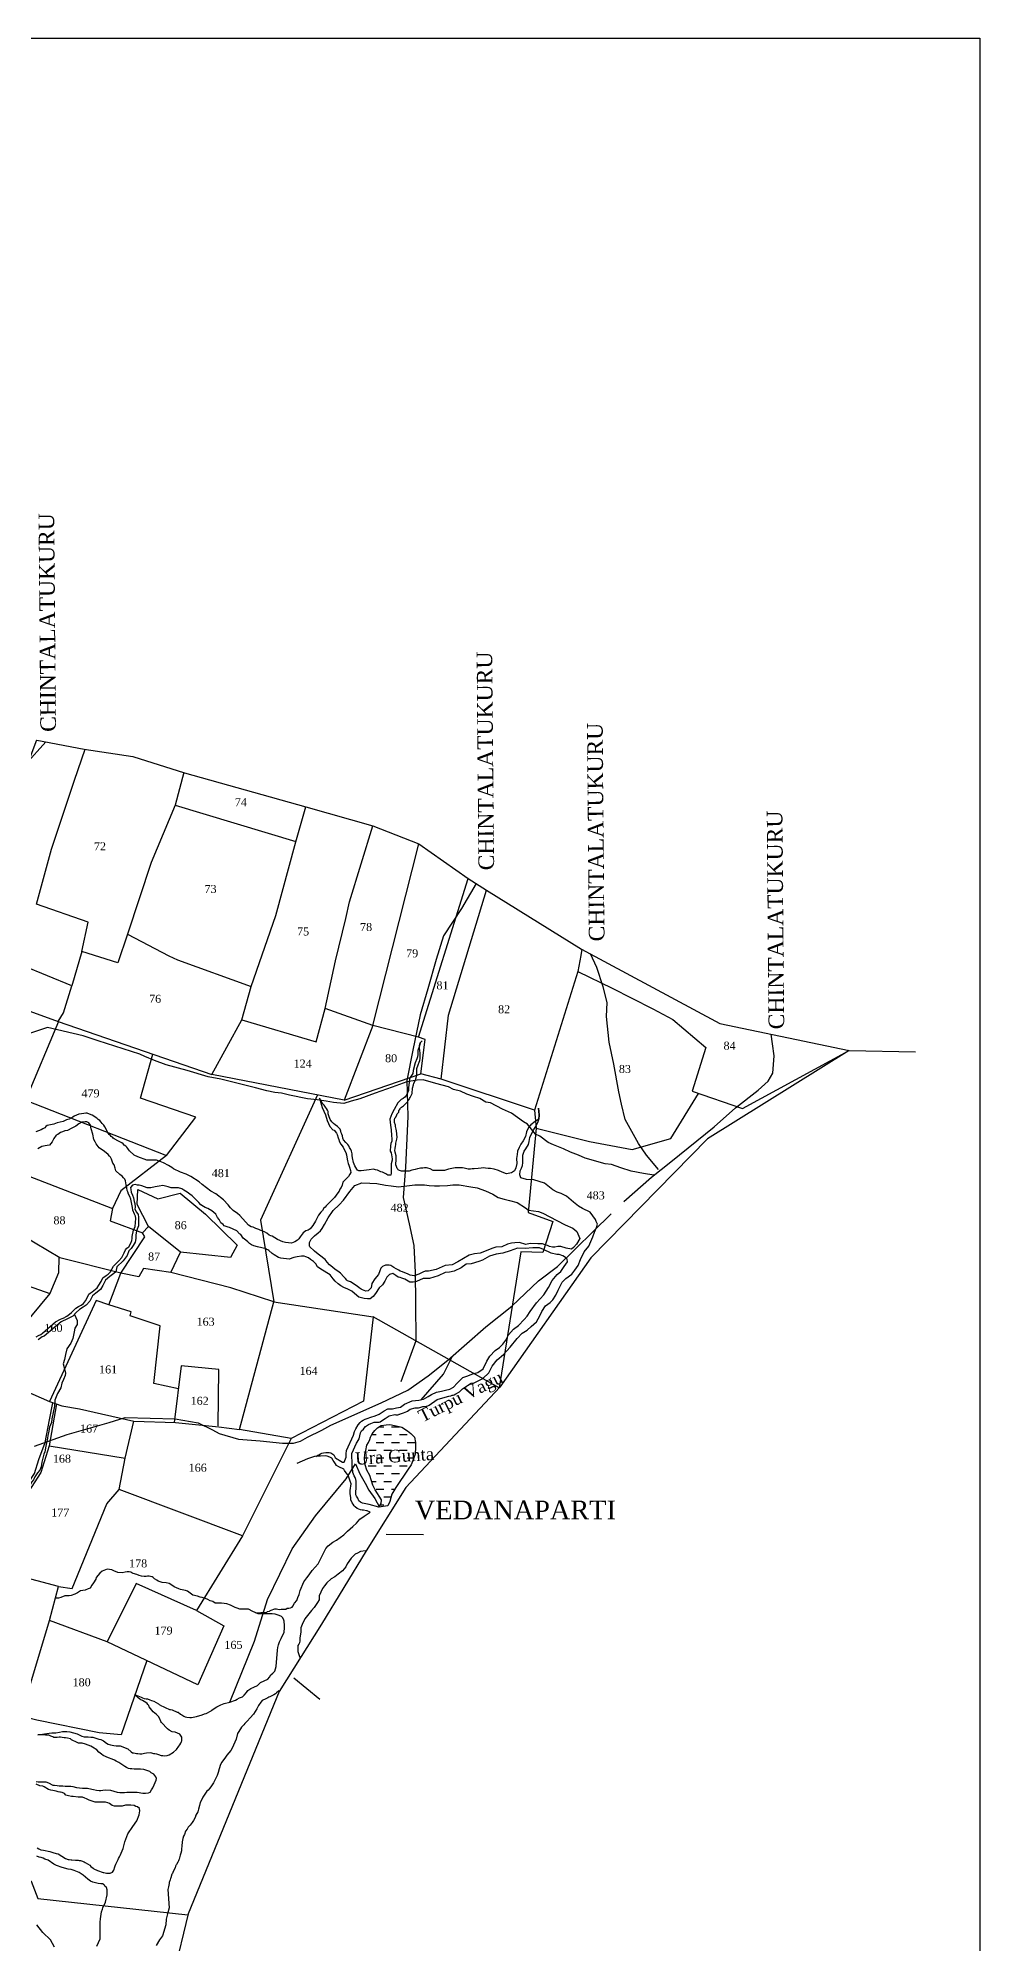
# Model space of a CAD drawing. Header units: inches. Extents: x 52 to 875, y -20 to 782.
# Drawn here: x 724.5 to 875.4, y 476.9 to 782.2 of the extents above; entities that cross this region are included whole.
import ezdxf

# ---------------------------------------------------------------- set-up
doc = ezdxf.new("R2010")
doc.units = ezdxf.units.IN
doc.header["$MEASUREMENT"] = 0
for name, pattern in [('ACAD_ISO02W100', [15, 12, -3]), ('ACAD_ISO07W100', [3, 0, -3]), ('BORDER', [1.75, 0.5, -0.25, 0.5, -0.25, 0, -0.25])]:
    doc.linetypes.add(name, pattern=pattern)
for name, color, linetype in [('CARTTRACK', 30, 'ACAD_ISO02W100'), ('NALA', 4, 'Continuous'), ('SURVEY_BND', 7, 'Continuous'), ('SURVEY_NO', 7, 'Continuous'), ('WATER_BODY', 4, 'Continuous')]:
    doc.layers.add(name, color=color, linetype=linetype)
doc.layers.add('FOOTPATH', color=150, linetype='ACAD_ISO07W100', lineweight=30)
doc.layers.add('VILL_BOUNDARY', color=6, linetype='BORDER', lineweight=30)
doc.styles.get("Standard").update_dxf_attribs({"font": 'TIMES.TTF'})
doc.dimstyles.get("Standard").update_dxf_attribs({"dimtxt": 0.18, "dimasz": 0.18, "dimexe": 0.18, "dimexo": 0.0625, "dimgap": 0.09, "dimtad": 0, "dimtih": 1, "dimtoh": 1, "dimdec": 4, "dimzin": 0, "dimdsep": 46, "dimtxsty": 'Standard', "dimcen": 0.09, "dimadec": 0, "dimazin": 0, "dimtfac": 1, "dimtdec": 4, "dimtofl": 0, "dimtmove": 0, "dimatfit": 3, "dimfxl": 1, "dimtolj": 1, "dimtzin": 0, "dimarcsym": 0})

msp = doc.modelspace()

# ---------------------------------------------------------------- hatches: boundary and pattern name
at = {"layer": 'WATER_BODY', "linetype": 'ByBlock'}
h = msp.add_hatch(dxfattribs=at)
h.set_pattern_fill('DASH', color=256, scale=10, angle=180, style=0)
h.set_pattern_definition([(180, (-470.0725, 177.2036), (-1.25, -1.25), [1.25, -1.25])])
h.paths.add_polyline_path([(783.19, 551.98), (783.81, 552.96), (784.3, 553.66), (784.6, 554.36), (784.95, 555.37), (785.01, 556.51), (785, 557.23), (784.82, 558.1), (784.25, 558.65), (783.73, 559.09), (782.84, 559.71), (782.39, 559.81), (781.63, 559.97), (780.89, 560.13), (780.28, 560.08), (779.48, 559.94), (778.91, 559.57), (778.48, 559.17), (778.05, 558.63), (777.78, 558.1), (777.68, 557.69), (777.49, 557.23), (777.23, 556.78), (777.04, 555.94), (776.87, 555.38), (776.86, 554.59), (776.92, 553.64), (777.23, 552.82), (777.7, 551.95), (778.19, 550.4), (778.54, 549.65), (779.55, 548.03), (779.52, 547.47), (779.18, 546.94), (779.22, 546.87), (780.55, 547.09), (780.87, 547.77), (781.23, 548.94), (781.84, 550.01), (782.5, 551.01)])

# ---------------------------------------------------------------- linework, layer by layer
at = {"linetype": 'ByBlock', "lineweight": 30}
msp.add_lwpolyline([(52.23, 782.18), (875.42, 782.18), (875.42, -19.69), (52.23, -19.69)], close=True, dxfattribs=at)
at = {"layer": 'CARTTRACK', "linetype": 'ByBlock'}
for points in [[(719.98, 621.34), (720.72, 624.41), (720.23, 626), (719.12, 628.89), (716.54, 634.36), (714.65, 639.68), (716.73, 645.46), (717.24, 648.29), (716.67, 650.61), (716.92, 652.87), (718.02, 655.54), (720.04, 660.83), (720.79, 663.48), (722.52, 665.83), (725.8, 669.48)], [(823.05, 600.16), (823.21, 600.08), (821.52, 600.33), (819.56, 600.7), (817.91, 601.24), (816.41, 601.77), (815.41, 601.88), (812.21, 602.79), (811.13, 603.28), (809.85, 603.76), (808.72, 604.27), (807.09, 604.89), (806.24, 605.31), (804.91, 606.32), (804.23, 606.63), (802.97, 608.22), (802.29, 608.59), (800.41, 610.01), (798.93, 610.61), (797.02, 611.64), (796.3, 611.76), (795.31, 612.36), (794.29, 612.67), (793.22, 613.04), (792.21, 613.49), (791.1, 613.8), (790.29, 614.21), (788.27, 614.73), (786.21, 615.31), (785.26, 615.29), (783.64, 614.98), (781.26, 614.16), (778.53, 613.17), (776.07, 612.29), (774.69, 611.92), (773.53, 611.55), (771.88, 611.69), (770.68, 611.9), (769.24, 612.13), (767.69, 612.27), (764.84, 612.89), (763.54, 613.2), (762.47, 613.32), (761.17, 613.57), (759.38, 614.02), (757.87, 614.4), (753.82, 615.45), (751.78, 615.8), (748.4, 616.83), (745.06, 617.72), (743.18, 618.44), (741.63, 619.06), (740.87, 619.43), (734.19, 621.55), (731.76, 622.35), (726.06, 623.69), (721.87, 622.31)]]:
    msp.add_lwpolyline(points, dxfattribs=at)
at = {"layer": 'CARTTRACK'}
for points in [[(723.96, 556.65), (729.18, 558.49), (731.42, 559.15), (735.93, 560.46), (738.51, 561.26), (746.52, 561.05), (750.19, 560.37), (752.51, 559.27), (753.53, 558.65), (756.64, 557.77), (760.13, 557.48), (763.71, 557.11), (764.89, 557.11), (765.45, 557.14), (766.57, 557.45), (767.69, 558.09), (770, 559.23), (771.45, 560), (779.5, 563.57), (783.77, 565.61), (787.01, 567.89), (790.2, 570.41), (796.29, 575.78), (800.44, 579.09), (804.71, 583.11), (807.77, 585.45), (818.4, 595.84), (822.79, 599.75), (825.93, 602.17), (832.84, 607.77), (836.26, 610.83), (839.89, 613.65), (841.52, 615.09), (842.24, 616.39), (842.47, 619.19), (842.21, 621.09), (842.01, 622.64)], [(727.16, 476.4), (726.51, 477.58), (725.32, 478.73), (724.35, 480)]]:
    msp.add_lwpolyline(points, dxfattribs=at)
at = {"layer": 'FOOTPATH', "linetype": 'ByBlock'}
for points in [[(794.71, 646.77), (792.38, 642.77), (789.49, 638.41), (788.31, 634.58), (786.97, 629.9), (785.76, 625.72), (784.59, 620.09), (783.64, 615.22), (783.78, 609.45), (783.58, 604.81), (783.41, 601.33), (783.01, 596.5), (783.98, 592.27), (784.73, 588.81), (784.96, 584.45), (785.01, 579.61), (785.07, 573.52), (782.65, 566.95)], [(823.92, 600.94), (821.99, 603.25), (820.72, 605.14), (818.58, 608.99), (818.03, 611.44), (817.59, 613.42), (816.76, 617.83), (816.04, 621.37), (815.62, 625.46), (815.73, 627.69), (815.07, 630.24), (814.04, 633.3), (813.04, 635.5)], [(785.93, 564.09), (789.48, 568.19), (790.94, 571.07)], [(755.27, 515.65), (759.22, 525.4), (761.3, 532.1), (765.27, 540.18), (768.96, 545.47), (773.92, 551.43), (775.4, 553.84), (776.09, 552.2), (776.94, 550.7), (777.55, 549.61), (778.47, 548.25), (779.22, 546.87)]]:
    msp.add_lwpolyline(points, dxfattribs=at)
at = {"layer": 'NALA'}
for points in [[(779.13, 546.86), (777.57, 547.28), (777.07, 547.39), (776.77, 547.44), (776.5, 547.53), (776.17, 547.67), (775.95, 547.89), (775.75, 548.3), (775.58, 548.62), (775.46, 548.86), (775.46, 549.5), (775.48, 549.77), (775.48, 550.2), (775.48, 550.68), (775.48, 551.04), (775.45, 551.29), (775.32, 551.61), (775.19, 551.89), (774.99, 552.41), (774.94, 552.72), (774.88, 552.96), (774.88, 553.35), (774.88, 553.73), (774.85, 554.16), (774.85, 554.42), (774.83, 554.72), (774.82, 555.45), (775.58, 557.11), (775.64, 557.28), (775.96, 557.8), (776.17, 558.77), (776.23, 558.88), (776.38, 559.1), (776.65, 559.35), (776.78, 559.52), (777.01, 559.77), (777.33, 560.02), (777.5, 560.13), (777.86, 560.29), (778.13, 560.37), (778.38, 560.47), (778.77, 560.48), (779.19, 560.48), (779.35, 560.56), (779.58, 560.72), (780.14, 561.07), (780.77, 561.48), (781.71, 561.7), (781.87, 561.69), (782.19, 561.69), (782.31, 561.73), (782.4, 561.76), (782.5, 561.79), (782.62, 561.81), (782.77, 561.87), (783.1, 561.99), (783.6, 562.21), (783.75, 562.27), (784.17, 562.55), (784.94, 562.79), (785.27, 562.79), (785.49, 562.8), (785.69, 562.82), (785.85, 562.87), (786.18, 563), (786.41, 563.01), (786.71, 563.03), (786.98, 563.09), (787.22, 563.21), (788.46, 564.1), (789.75, 564.51), (790.34, 564.68), (790.68, 564.73), (790.87, 564.79), (791.04, 564.83), (791.22, 564.89), (791.49, 565.02), (792.03, 565.37), (792.55, 565.83), (793.33, 566.34), (793.91, 566.73), (794.4, 566.8), (795.78, 567.46), (796.74, 568.4), (797.31, 569.46), (798.07, 570.47), (799.13, 571.31), (800.16, 572.51), (801.27, 573.91), (802.11, 574.74), (802.9, 575.21), (803.56, 575.82), (804.39, 576.58), (804.9, 577.5), (805.24, 578.24), (805.82, 579.12), (806.58, 579.64), (807.01, 580.11), (807.5, 580.84), (807.87, 581.65), (808.52, 582.89), (809.08, 583.52), (810.05, 584.22), (810.54, 584.82), (811.05, 585.59), (811.44, 586.56), (812.04, 587.79), (812.76, 588.69), (813.44, 590.17), (813.69, 590.92), (814, 591.66), (814.15, 592.2), (813.94, 592.63), (813.83, 592.94), (812.98, 594.14), (811.76, 594.74), (811.1, 595.1), (810.6, 595.49), (810.3, 595.74), (809.17, 596.67), (808.34, 597.11), (807.68, 597.33), (806.99, 597.69), (805.67, 598.77), (803.96, 599.32), (802.8, 599.34), (801.89, 599.62), (801.73, 600.12), (801.8, 600.73), (801.97, 601.18), (802.17, 601.58), (802.18, 602.01), (802.19, 602.83), (802.22, 603.27), (802.4, 603.88), (802.67, 604.29), (803.12, 604.99), (803.24, 605.42), (803.26, 605.74), (803.32, 606.08), (803.48, 606.47), (803.94, 607.38), (804.29, 607.83), (804.59, 608.51), (804.76, 608.99), (804.81, 609.74), (804.73, 610.76), (804.81, 609.74), (804.76, 609.03), (804.17, 608.64), (803.5, 608.1), (803.11, 607.67), (802.81, 607), (802.61, 606.27), (802.27, 605.56), (801.9, 605), (801.6, 604.5), (801.35, 603.91), (801.27, 603.34), (801.18, 602.7), (801.26, 601.9), (801.07, 601.21), (800.84, 600.74), (800.38, 600.45), (799.59, 600.29), (798.91, 600.51), (798.28, 600.79), (797.6, 601), (797.02, 601.14), (796.64, 601.14), (796.24, 601.2), (795.91, 601.21), (795.52, 601.19), (795.06, 601.12), (794.38, 601.07), (794.08, 601.06), (793.81, 601.04), (793.43, 601.03), (792.79, 601.17), (792.54, 601.23), (792.3, 601.24), (792.07, 601.23), (791.38, 601.22), (791.08, 601.16), (790.28, 601.02), (789.63, 600.8), (789.17, 600.79), (788.85, 600.81), (788.64, 600.79), (788.19, 600.79), (787.84, 600.81), (787.35, 601.06), (786.96, 601.2), (786.79, 601.25), (786.63, 601.25), (786.46, 601.24), (786.2, 601.17), (785.98, 601.16), (785.81, 601.15), (785.57, 601.13), (785.31, 601.08), (784.94, 600.96), (784.41, 600.87), (783.98, 600.71), (783.72, 600.69), (783.48, 600.69), (783.27, 600.67), (783, 600.68), (782.77, 600.69), (782.6, 600.75), (782.43, 600.8), (782.22, 600.89), (782.15, 601.02), (782.07, 601.13), (782.01, 601.28), (781.98, 601.45), (781.88, 601.7), (781.9, 602.62), (781.9, 602.85), (781.89, 603.17), (781.75, 603.72), (781.72, 604.03), (781.74, 604.3), (781.81, 604.68), (781.84, 604.92), (781.87, 605.18), (782, 605.83), (782.09, 606.12), (781.95, 607.16), (781.89, 607.43), (781.86, 607.62), (781.79, 607.85), (781.79, 608.05), (781.66, 608.49), (781.66, 608.92), (781.69, 609.16), (781.87, 609.37), (782.04, 609.72), (782.09, 609.87), (782.18, 609.98), (782.31, 610.16), (782.36, 610.3), (782.36, 610.39), (782.46, 610.51), (782.54, 610.67), (782.6, 610.8), (782.75, 610.93), (782.92, 611.03), (783.07, 611.17), (783.35, 611.41), (783.71, 611.8), (783.85, 612), (783.97, 612.15), (784.07, 612.34), (784.17, 612.5), (784.46, 613.14), (784.55, 613.98), (784.67, 614.52), (784.76, 614.81), (784.99, 615.26), (785.2, 616.06), (785.24, 616.66), (785.24, 617.15), (785.43, 617.7), (785.58, 618.13), (785.69, 618.41), (785.75, 618.74), (785.77, 619.61), (785.72, 620), (785.67, 620.46), (785.67, 620.78), (785.78, 621.23), (786.05, 621.55), (785.78, 621.23), (785.67, 620.78), (785.38, 620.03), (785.36, 619.38), (785.3, 619), (785.22, 618.67), (784.97, 618.07), (784.65, 616.8), (784.59, 616.36), (784.05, 615.55), (784, 614.91), (783.9, 614.07), (783.88, 613.64), (783.72, 613.26), (783.57, 612.86), (783.32, 612.57), (783.04, 612.34), (782.71, 612.18), (782.16, 611.66), (781.58, 610.56), (781.21, 609.88), (780.9, 609.03), (780.98, 608.07), (781.09, 607.33), (781.18, 606.42), (781.24, 605.88), (781.22, 605.48), (781.06, 605.14), (781, 604.73), (780.97, 603.88), (781.09, 603.61), (781.17, 603.33), (781.23, 603), (781.26, 602.67), (781.26, 602.45), (781.12, 601.89), (781.12, 601), (781.11, 600.36), (781.03, 600.04), (780.58, 600.08), (780.39, 600.16), (780.23, 600.25), (779.74, 600.53), (779.47, 600.6), (779.11, 600.77), (778.93, 600.85), (778.61, 600.92), (778.27, 600.99), (777.6, 600.93), (777.14, 600.87), (776.3, 600.73), (775.91, 600.73), (775.7, 600.87), (775.6, 601.02), (775.28, 601.55), (775.09, 602.08), (774.93, 602.84), (774.87, 603.21), (774.86, 603.47), (774.74, 603.88), (774.62, 604.16), (774.45, 604.5), (774.32, 604.73), (774.15, 604.94), (773.85, 605.27), (773.49, 605.71), (773.35, 605.96), (773.31, 606.35), (773.19, 606.61), (773.12, 606.86), (773.07, 607.12), (772.93, 607.4), (772.73, 607.62), (772.51, 607.84), (772.13, 608.11), (771.87, 608.33), (771.62, 608.61), (771.36, 608.98), (771.11, 609.54), (771.01, 609.89), (771.01, 610.05), (771.01, 610.24), (770.89, 610.49), (770.77, 610.71), (770.59, 610.96), (770.36, 611.24), (770.15, 611.49), (769.9, 611.88), (769.61, 612.41), (770.04, 610.9), (770.57, 609.74), (770.83, 608.8), (771.3, 607.85), (771.74, 607.34), (771.96, 607.28), (772.36, 606.79), (772.46, 606.57), (772.63, 606.06), (772.71, 605.76), (772.79, 605.49), (773.07, 605.03), (773.4, 604.52), (773.6, 604.18), (773.83, 603.66), (773.95, 603.29), (774, 602.94), (774.1, 602.36), (774.2, 601.91), (774.35, 601.63), (774.42, 601.31), (774.57, 600.81), (774.62, 600.5), (774.51, 600.21), (774.27, 599.85), (773.58, 599.14), (773.39, 598.93), (773.25, 598.44), (773.08, 598.1), (772.88, 597.79), (772.76, 597.49), (772.58, 597.25), (772.03, 596.5), (771.59, 596.06), (770.85, 595.31), (770.71, 595.16), (770.51, 594.95), (770.34, 594.77), (770.1, 594.42), (769.85, 594.13), (769.46, 593.62), (768.96, 592.71), (768.82, 592.43), (768.7, 592.24), (768.57, 591.99), (768.13, 591.46), (767.81, 591.27), (767.42, 591.14), (767.01, 590.79), (766.52, 590.15), (766.33, 589.86), (766.1, 589.64), (765.7, 589.38), (765.15, 589.17), (764.64, 589.2), (764.17, 589.28), (763.76, 589.36), (762.91, 589.73), (762.04, 590.27), (761.81, 590.34), (761.56, 590.46), (761.17, 590.77), (760.81, 590.96), (760.56, 591.09), (760.24, 591.2), (759.92, 591.36), (759.43, 591.53), (758.98, 591.7), (758.66, 591.8), (758.25, 592.05), (756.89, 593.61), (756.49, 593.9), (755.81, 594.37), (755.39, 594.81), (754.99, 595.31), (754.26, 596.11), (753.01, 597.05), (752.23, 597.47), (751.5, 598.01), (750.84, 598.55), (750.37, 598.98), (749.02, 599.82), (748.27, 600.24), (747.35, 600.54), (746.22, 601.06), (745.96, 601.27), (745.44, 601.58), (744.62, 602.03), (744.12, 602.24), (743.51, 602.43), (742.59, 602.43), (741.98, 602.45), (740.5, 602.99), (739.93, 603.27), (739.18, 603.94), (739.05, 604.14), (738.93, 604.32), (738.75, 604.55), (738.59, 604.7), (738.34, 604.88), (738.17, 605.05), (737.94, 605.22), (737.4, 605.5), (736.73, 605.88), (736.59, 605.98), (736.47, 606.12), (736.24, 606.25), (736.12, 606.39), (735.94, 606.57), (735.74, 606.9), (735.21, 607.81), (735.05, 608.06), (734.82, 608.33), (734.64, 608.53), (734.41, 608.8), (734.19, 608.97), (733.97, 609.16), (733.23, 609.69), (732.78, 609.83), (732.39, 609.96), (732.17, 609.97), (731.88, 609.93), (731.52, 609.86), (731.05, 609.82), (730.34, 609.52), (730.12, 609.34), (729.91, 609.23), (729.5, 609.04), (729.11, 608.91), (728.56, 608.67), (727.59, 608.46), (727.05, 608.23), (726.01, 607.99), (725.81, 607.83), (725.63, 607.62), (725.33, 607.49), (725.04, 607.32), (724.18, 606.97)], [(724.26, 574.17), (724.6, 574.37), (724.96, 574.54), (725.23, 574.75), (727.32, 576.57), (728.11, 576.97), (728.39, 577.12), (728.81, 577.28), (728.95, 577.35), (729.13, 577.47), (729.34, 577.61), (729.58, 577.81), (729.88, 578.06), (730.58, 578.76), (731.03, 579.01), (731.42, 579.25), (731.81, 579.51), (732.13, 579.92), (732.5, 580.64), (732.65, 580.98), (732.88, 581.17), (733.21, 581.38), (733.73, 581.81), (734.01, 582.01), (734.25, 582.45), (734.64, 583), (734.92, 583.62), (735.47, 583.98), (735.76, 584.2), (736.08, 584.52), (736.6, 585.5), (737.47, 586.34), (737.97, 586.89), (738.34, 587.61), (738.56, 588.09), (738.77, 588.36), (739.07, 588.6), (739.41, 589.18), (739.57, 589.58), (739.59, 589.92), (739.64, 590.23), (739.84, 591.27), (740.09, 591.84), (740.21, 593.1), (740.14, 593.47), (739.97, 593.79), (739.73, 594.47), (739.66, 594.87), (739.51, 595.69), (739.38, 596.21), (739.23, 596.65), (739.04, 597.01), (738.9, 597.36), (738.79, 597.61), (738.76, 598.04), (738.68, 598.51), (738.55, 599.16), (738.44, 599.39), (738.24, 599.64), (738.01, 599.87), (737.65, 600.18), (736.98, 600.75), (736.91, 601.2), (736.72, 601.7), (736.54, 602), (736.31, 602.61), (736.14, 602.93), (736.01, 603.08), (735.77, 603.34), (735.18, 603.84), (734.32, 604.42), (733.87, 605.05), (733.68, 605.37), (733.49, 605.76), (733.29, 606.6), (733.05, 607.46), (732.95, 608.08), (732.68, 608.45), (732.35, 608.58), (732.08, 608.58), (731.82, 608.55), (731.54, 608.53), (731.06, 608.3), (730.57, 607.92), (729.95, 607.58), (729.28, 607.23), (728.84, 607.14), (728.44, 607.02), (728.12, 606.91), (727.7, 606.59), (727.42, 606.46), (727.08, 605.93), (726.82, 605.39), (726.35, 604.87), (726.01, 604.8), (725.7, 604.74), (725.15, 604.64), (724.52, 604.27)], [(756.8, 590.67), (756.38, 591.14), (755.77, 591.43), (755.23, 591.65), (754.97, 591.73), (754.37, 591.96), (754.18, 592.14), (753.83, 592.4), (753.55, 592.93), (753.27, 593.27), (753.02, 593.78), (752.4, 594.32), (751.72, 594.73), (751.33, 594.89), (751.06, 595.01), (750.62, 595.3), (750.27, 595.67), (749.94, 596.04), (749.65, 596.34), (749.24, 596.75), (748.86, 597.03), (748.45, 597.34), (747.9, 597.67), (747.59, 597.85), (747.02, 598.02), (746.57, 598.02), (746.08, 598), (745.88, 598.02), (745.39, 598.2), (744.51, 598.38), (743.94, 598.31), (743.28, 598.17), (742.62, 598.05), (742.01, 598.05), (741.17, 598.35), (740.76, 598.43), (740.45, 598.46), (740.09, 598.55), (739.68, 598.45), (739.33, 598.1), (739.4, 597.78), (739.48, 597.35), (739.66, 596.84), (739.84, 596.41), (739.96, 595.81), (740.02, 595.5), (740.09, 594.94), (740.06, 594.61), (740.29, 594.12), (740.58, 593.73), (740.63, 593.3), (740.65, 591.96), (740.33, 591.15), (740.21, 590.46), (740.22, 589.9), (740.11, 589.33), (739.75, 588.8), (739.43, 588.29), (739.09, 587.91), (738.84, 587.19), (738.16, 586.31), (737.16, 585.36), (737.01, 584.58), (736.7, 584.32), (736.02, 583.82), (735.37, 583.25), (734.92, 582.38), (734.54, 581.73), (733.77, 581.13), (733.28, 580.71), (732.86, 579.89), (732.27, 579.22), (731.75, 578.92), (731.2, 578.56), (730.66, 578.03), (730.11, 577.49), (729.23, 577.04), (728.22, 576.55), (725.51, 574.24), (725.2, 574.16), (724.54, 573.68)], [(769.06, 555), (769.37, 555.22), (769.52, 555.26), (769.79, 555.42), (770, 555.5), (770.27, 555.57), (770.63, 555.61), (771, 555.63), (771.19, 555.63), (771.45, 555.58), (771.92, 555.28), (772.11, 554.82), (772.42, 554.63), (772.6, 554.51), (772.76, 554.39), (773.33, 554.06), (773.56, 554.06), (773.89, 554.86), (773.91, 555.41), (773.95, 555.95), (775.07, 558.41), (775.22, 559.01), (775.46, 559.43), (775.8, 560.07), (776.13, 560.43), (776.36, 560.66), (776.63, 560.81), (776.92, 560.96), (777.25, 561.09), (777.86, 561.27), (778.55, 561.5), (779.21, 561.79), (780.01, 562.28), (780.58, 562.61), (781.11, 562.61), (781.31, 562.62), (781.97, 562.77), (782.59, 562.9), (783.25, 563.35), (784.49, 563.93), (785.56, 564), (786.29, 564.18), (787.03, 564.6), (787.57, 564.94), (788.39, 565.32), (789.18, 565.46), (789.81, 565.62), (790.53, 565.76), (791.12, 566.12), (791.7, 566.71), (792.61, 567.62), (793.21, 567.84), (793.91, 568.12), (794.31, 568.28), (794.98, 568.47), (795.87, 569.03), (796.44, 570.26), (796.91, 571.07), (797.76, 571.98), (798.44, 572.45), (799, 573), (799.46, 573.61), (799.91, 574.5), (800.7, 575.39), (801.52, 575.99), (802.43, 576.95), (802.9, 577.48), (803.38, 578.23), (804.38, 579.62), (805.56, 580.9), (806.32, 582.05), (806.88, 583.18), (807.68, 584.15), (808.27, 584.6), (808.83, 585.43), (809.36, 586.18), (809.3, 586.58), (809.02, 586.85), (808.61, 587.14), (808.03, 587.32), (807.65, 587.32), (806.73, 587.54), (805.49, 588.16), (804.85, 588.44), (804.3, 588.4), (803.81, 588.4), (802.6, 588.32), (801.32, 588.36), (800.17, 587.96), (798.98, 587.57), (797.91, 587.4), (796.88, 587.08), (795.74, 586.43), (795.16, 586.21), (793.93, 585.86), (793.13, 585.78), (792.33, 585.2), (791.22, 584.66), (790.44, 584.51), (789.77, 584.45), (788.63, 583.92), (787.24, 583.52), (786.21, 583.52), (785.18, 583.02), (784.62, 582.91), (784.08, 582.9), (783.29, 583.39), (782.83, 583.57), (782.54, 583.68), (782.25, 583.71), (781.88, 583.98), (781.36, 584.3), (780.86, 584.16), (780.43, 583.71), (780.09, 583.1), (779.72, 582.5), (779.18, 582), (778.58, 581.12), (778.21, 580.61), (777.75, 580.27), (777.29, 580.22), (776.79, 580.3), (775.94, 580.51), (775.23, 581.1), (774.78, 581.47), (774.19, 581.79), (773.55, 582.05), (773.05, 582.32), (772.61, 582.65), (772.13, 583.05), (771.82, 583.47), (771.31, 584.11), (769.84, 584.99), (769.32, 585.36), (769.06, 585.84), (768.66, 586.23), (768.19, 586.54), (767.86, 586.79), (767.46, 586.98), (767.18, 587.07), (766.76, 587.06), (766.06, 586.95), (765.5, 586.87), (764.78, 586.62), (763.45, 586.76), (763.05, 586.85), (762.78, 587.02), (762.63, 587.12), (762.37, 587.31), (762.03, 587.5), (761.49, 587.98), (761.37, 588.08), (761.21, 588.16), (761.1, 588.23), (759.69, 588.59), (759.08, 588.76), (758.73, 588.89), (758.42, 589.13), (758.16, 589.38), (757.85, 589.66), (757.42, 589.94), (757.04, 590.54), (756.8, 590.67)], [(730.39, 577.76), (730.78, 576.78), (730.78, 576.16), (730.44, 575.57), (730.32, 574.95), (730.12, 573.89), (729.81, 573.13), (729.13, 572.22), (728.95, 571.32), (728.79, 570.52), (728.58, 569.85), (728.8, 569.04), (728.92, 568.34), (728.87, 567.96), (728.59, 567.32), (728.37, 566.72), (728.21, 566.01), (727.63, 565.1), (727.23, 564.03), (727.17, 563.05)], [(759.37, 529.96), (760.24, 529.99), (760.64, 529.99), (760.79, 529.98), (761, 530), (761.17, 530.07), (761.28, 530.15), (761.6, 530.23), (761.69, 530.27), (761.8, 530.33), (761.91, 530.36), (762.45, 530.57), (762.72, 530.57), (762.94, 530.54), (763.24, 530.49), (763.46, 530.52), (763.73, 530.52), (764.23, 530.51), (764.46, 530.68), (764.72, 530.68), (765, 530.76), (765.24, 530.88), (765.34, 531.03), (765.62, 531.49), (766.01, 531.93), (766.18, 532.41), (766.37, 532.87), (766.51, 533.54), (767.13, 534.92), (767.6, 535.56), (767.98, 536.05), (768.47, 536.72), (769.41, 537.79), (770.08, 539.07), (770.65, 540.24), (771.03, 540.67), (771.74, 541.27), (772.34, 541.6), (773.5, 542.43), (774.13, 543.05), (774.98, 543.77), (775.56, 544.33), (776.1, 544.97), (776.77, 545.42), (777.76, 546.07), (777.28, 546.27), (777.14, 546.31), (776.69, 546.39), (776.45, 546.4), (776.18, 546.47), (775.94, 546.58), (775.68, 546.68), (775.33, 546.92), (775.2, 547.11), (775.02, 547.34), (774.86, 547.59), (774.62, 548.04), (774.64, 548.41), (774.53, 549), (774.56, 549.18), (774.55, 549.35), (774.55, 549.55), (774.72, 550.59), (774.55, 551.03), (774.38, 551.5), (774.22, 551.98), (774.05, 552.17), (773.65, 552.76), (773.52, 552.97), (772.7, 553.36), (772.37, 553.56), (772.2, 553.81), (771.95, 554.14), (771.82, 554.33), (771.61, 554.71), (771.28, 554.9), (770.88, 555.07), (770.52, 555.09), (769.81, 555.05), (769.36, 555.02), (768.84, 555), (767.73, 554.63), (766.87, 554.23), (765.97, 553.85)], [(777.02, 539.87), (776.2, 539.75), (775.7, 539.52), (775.36, 539.33), (774.72, 538.69), (774.05, 537.78), (773.83, 537.3), (773.29, 536.66), (772.61, 536.13), (772.1, 535.72), (771.48, 535.4), (770.82, 534.73), (770.41, 534.3), (770.09, 533.84), (769.58, 532.65), (769.55, 532.04), (769.31, 531.61), (768.75, 530.8), (768.32, 530.34), (767.29, 529.01), (766.85, 528.08), (766.65, 527.53), (766.62, 526.85), (766.5, 525.96), (766.48, 525.49), (766.42, 525.13), (766.29, 524.95), (766.16, 524.71), (766.16, 524.15), (766.14, 523.76), (766.38, 523.11), (766.53, 522.68)], [(724.21, 502.95), (724.55, 502.87), (724.77, 502.87), (724.94, 502.9), (725.43, 502.9), (725.8, 502.87), (726.22, 502.73), (726.93, 502.35), (727.18, 502.32), (727.59, 502.28), (727.9, 502.23), (728.25, 502.23), (728.52, 502.23), (728.88, 502.21), (729.21, 502.21), (729.8, 502.2), (730.13, 502.11), (730.72, 501.97), (731.67, 501.86), (732.15, 501.86), (732.47, 501.86), (733.13, 501.69), (733.41, 501.64), (733.88, 501.52), (734.32, 501.48), (734.58, 501.48), (734.93, 501.53), (735.37, 501.6), (736.14, 501.54), (737.21, 501.24), (737.65, 501.16), (738.11, 501.16), (738.4, 501.15), (738.77, 501.2), (739.19, 501.25), (739.51, 501.25), (739.87, 501.24), (740.41, 501.22), (741.32, 501.06), (741.77, 501.07), (742.23, 501.12), (742.49, 501.24), (742.72, 501.6), (742.9, 501.9), (743.16, 502.38), (743.48, 503.17), (743.54, 503.41), (743.41, 503.66), (743.24, 503.91), (743.06, 504.09), (742.67, 504.32), (742.42, 504.55), (741.98, 504.71), (741.46, 504.87), (740.94, 504.92), (740.31, 504.92), (739.91, 504.92), (739.55, 504.96), (739.31, 504.95), (739.03, 505.04), (738.73, 505.17), (738.44, 505.34), (738.14, 505.54), (737.47, 505.97), (737.05, 506.17), (736.76, 506.34), (736.4, 506.53), (735.82, 506.74), (734.96, 507.1), (734.69, 507.33), (734.29, 507.64), (733.95, 508.01), (733.25, 508.44), (732.98, 508.58), (732.12, 508.93), (731.6, 509.08), (731.03, 509.09), (730.5, 509.33), (730.2, 509.44), (729.92, 509.63), (729.71, 509.75), (729.27, 509.9), (728.94, 509.95), (728.74, 509.95), (728.38, 509.98), (728.11, 510.01), (727.9, 510.01), (727.59, 509.99), (727.39, 509.98), (727.04, 510), (726.88, 510.08), (726.75, 510.16), (726.61, 510.22), (726.28, 510.34), (725.72, 510.38), (725.36, 510.42), (724.52, 510.4), (726.31, 510.7), (726.73, 510.72), (726.98, 510.72), (727.4, 510.72), (727.98, 510.85), (728.47, 510.94), (729.14, 510.94), (729.65, 510.89), (730.23, 510.75), (730.78, 510.58), (731.56, 510.18), (731.92, 510.1), (732.24, 510.1), (732.55, 510.07), (733.02, 510.05), (733.31, 510.02), (734.26, 509.71), (734.61, 509.64), (735.03, 509.45), (735.48, 509.06), (735.78, 508.92), (736.15, 508.81), (736.41, 508.74), (736.67, 508.71), (737.04, 508.67), (737.35, 508.66), (737.68, 508.65), (738.9, 508.15), (739.47, 507.7), (739.69, 507.55), (739.85, 507.5), (740.11, 507.46), (740.32, 507.44), (740.51, 507.44), (740.85, 507.39), (741.18, 507.38), (741.57, 507.45), (741.9, 507.51), (742.48, 507.6), (742.71, 507.54), (743.01, 507.44), (743.27, 507.4), (743.52, 507.36), (743.84, 507.26), (744.25, 507.12), (744.51, 507.09), (744.84, 507.06), (745.21, 507.09), (745.52, 507.22), (746.24, 507.61), (746.7, 508.07), (747.09, 508.61), (747.25, 508.78), (747.39, 509.05), (747.54, 509.33), (747.58, 509.46), (747.58, 510.06), (747.27, 510.51), (746.49, 510.85), (746.01, 510.88), (745.52, 511.18), (745.25, 511.35), (744.32, 512.37), (744.22, 512.54), (744.04, 512.98), (743.82, 513.37), (743.54, 513.64), (743, 514.07), (742.34, 514.87), (742.29, 515.09), (742.15, 515.29), (742.01, 515.45), (741.8, 515.6), (741.54, 515.75), (741.25, 515.89), (741.03, 516.02), (740.82, 516.11), (740.55, 516.36), (740, 516.88), (741.07, 516.46), (741.27, 516.35), (741.52, 516.24), (741.86, 516.2), (742.09, 516.18), (742.43, 516.04), (742.73, 515.93), (743.06, 515.82), (743.83, 515.36), (743.95, 515.24), (744.29, 515.07), (744.58, 514.95), (744.88, 514.81), (745.57, 514.48), (745.77, 514.45), (746.02, 514.39), (746.85, 514.06), (746.99, 514.03), (747.36, 513.73), (747.59, 513.59), (747.9, 513.38), (748.1, 513.3), (748.35, 513.26), (748.84, 513.17), (749.11, 513.17), (749.91, 513.36), (750.81, 513.62), (751.21, 513.76), (751.48, 513.82), (752.26, 514.27), (752.36, 514.38), (752.76, 514.63), (753.17, 514.88), (753.83, 515.2), (754.37, 515.4), (755.27, 515.65), (756.19, 515.98), (756.42, 516.13), (756.79, 516.33), (757.27, 516.51), (757.55, 516.75), (757.92, 517.19), (758.16, 517.52), (758.61, 517.84), (759.12, 518.06), (759.72, 518.29), (760.19, 518.77), (761.33, 519.35), (761.64, 519.66), (761.83, 520.02), (762.14, 520.27), (762.49, 520.63), (762.69, 521.37), (762.92, 523.98), (762.96, 524.42), (763.06, 524.84), (763.23, 525.33), (763.5, 525.82), (763.95, 526.83), (764.03, 527.56), (764, 527.91), (763.96, 528.62), (763.92, 528.8), (763.73, 529.17), (763.56, 529.35), (763.41, 529.43), (763, 529.58), (762.5, 529.76), (762.02, 529.77), (760.94, 529.77), (760.29, 529.77), (759.78, 529.77), (758.93, 530.15), (758.23, 530.51), (757.92, 530.51), (757.48, 530.51), (757.14, 530.52), (756.85, 530.53), (756.46, 530.67), (756.09, 530.81), (755.79, 530.95), (755.37, 531.17), (754.76, 531.4), (753.92, 531.49), (753.43, 531.51), (752.91, 531.51), (752.56, 531.74), (752.13, 531.89), (751.75, 532.07), (751.38, 532.27), (750.83, 532.41), (750.49, 532.48), (750.09, 532.6), (749.36, 532.77), (748.47, 533.43), (748.16, 533.55), (747.9, 533.57), (747.36, 533.7), (747.07, 533.8), (746.7, 533.94), (746.44, 534.07), (746.05, 534.31), (745.83, 534.5), (745.55, 534.63), (745.08, 534.78), (744.4, 534.82), (743.79, 535.03), (743.58, 535.16), (743.18, 535.42), (743, 535.59), (742.8, 535.7), (742.54, 535.76), (742.36, 535.82), (742.07, 535.84), (741.87, 535.78), (741.55, 535.78), (741.1, 535.81), (740.74, 535.94), (740.37, 536.08), (739.76, 536.24), (739.54, 536.36), (739.38, 536.44), (739.15, 536.52), (738.82, 536.52), (738.52, 536.45), (738.02, 536.38), (737.32, 536.4), (736.66, 536.67), (736.34, 536.82), (735.99, 536.88), (735.61, 536.95), (734.82, 536.61), (734.43, 536.3), (733.87, 535.6), (733.78, 535.34), (733.42, 534.73), (733.16, 534.36), (732.88, 533.9), (732.57, 533.8), (732.09, 533.57), (731.34, 533.48), (730.84, 533.14), (730.44, 532.94), (729.82, 532.72), (729.54, 532.66), (729.22, 532.68), (728.81, 532.66), (728.21, 532.42), (727.8, 532.28), (727.35, 532.28)], [(763.13, 517.43), (762.75, 517.13), (762.58, 516.98), (762.33, 516.81), (761.8, 516.56), (761.66, 516.49), (761.52, 516.43), (761.36, 516.33), (761.04, 516.18), (760.45, 515.93), (760.25, 515.65), (759.83, 515.13), (759.58, 514.58), (759.06, 513.7), (758.54, 513.13), (758.05, 512.57), (757.83, 512.36), (757.69, 512.23), (757.51, 512.01), (757.12, 511.65), (756.69, 510.96), (756.51, 510.62), (756.26, 509.7), (756.05, 509.23), (755.65, 508.27), (755.41, 507.89), (755.08, 507.5), (754.78, 507.15), (754.58, 506.81), (753.96, 506.03), (753.79, 505.63), (753.56, 504.95), (753.38, 504.36), (753.22, 503.89), (752.85, 503.16), (752.66, 502.73), (752.32, 502.26), (752.06, 501.88), (751.77, 501.54), (751.58, 501.38), (751.25, 500.89), (750.95, 500.44), (750.72, 499.96), (750.53, 499.57), (750.4, 499.09), (750.24, 498.5), (750.12, 498.1), (749.84, 497.53), (749.72, 497.17), (749.42, 496.68), (749.23, 496.37), (748.91, 495.96), (748.6, 495.61), (748.4, 495.3), (748.18, 495), (747.98, 494.46), (747.85, 494.18), (747.71, 493.8), (747.6, 493.26), (747.56, 492.55), (747.5, 492.17), (747.53, 491.84), (747.42, 491.46), (747.35, 491.31), (747.31, 491.15), (747.13, 490.51), (747.09, 490.36), (747.03, 490.24), (746.97, 490.1), (746.91, 490.03), (746.74, 489.65), (746.69, 489.56), (746.62, 489.46), (746.57, 489.39), (746.5, 489.11), (746.21, 488.54), (746.15, 488.36), (746.09, 488.21), (745.98, 488.08), (745.82, 487.51), (745.76, 487.37), (745.71, 487.2), (745.55, 486.74), (745.55, 486.58), (745.41, 486.04), (745.34, 485.62), (745.52, 482.71), (745.29, 481.75), (745.04, 480.89), (745.02, 479.96), (744.48, 478.22), (744.02, 477.56), (743.47, 476.69)], [(724.38, 492.32), (724.64, 492.13), (725, 492), (725.43, 491.93), (726.4, 491.7), (726.58, 491.67), (726.91, 491.57), (727.42, 491.39), (727.76, 491.33), (728.92, 490.58), (729.34, 490.43), (729.51, 490.43), (729.84, 490.38), (729.96, 490.37), (730.52, 490.35), (730.71, 490.35), (730.97, 490.33), (731.13, 490.29), (731.32, 490.27), (731.49, 490.23), (731.93, 490.06), (732.1, 489.94), (732.81, 489.53), (732.98, 489.33), (733.36, 489.03), (733.42, 488.99), (733.49, 488.92), (733.7, 488.85), (733.84, 488.8), (734.05, 488.69), (734.97, 488.34), (735.09, 488.33), (735.49, 488.25), (735.69, 488.24), (735.85, 488.23), (736.11, 488.27), (736.45, 488.4), (736.66, 488.71), (736.85, 489.26), (736.91, 489.45), (737.01, 489.67), (737.1, 489.93), (737.35, 490.44), (737.41, 490.59), (737.59, 490.86), (737.68, 491.07), (738.18, 492.22), (738.46, 493.28), (738.92, 494.57), (739.72, 495.72), (740.35, 496.63), (740.74, 497.59), (740.85, 498.24), (740.81, 498.61), (740.46, 498.87), (740.22, 498.94), (739.94, 499.11), (739.39, 499.15), (739.02, 499.15), (738.55, 499.13), (738, 499), (738, 499), (737.59, 498.96), (737.33, 498.96), (737.04, 498.96), (736.76, 499), (736.39, 499.07), (735.96, 499.41), (735.72, 499.52), (735.35, 499.61), (735.15, 499.63), (734.89, 499.63), (734.56, 499.63), (734.26, 499.63), (733.67, 499.63), (732.71, 499.94), (732.32, 500.15), (732.04, 500.28), (731.65, 500.41), (731.43, 500.44), (730.97, 500.44), (730.15, 500.54), (729.89, 500.54), (729.43, 500.65), (729.01, 500.72), (728.77, 501), (728.77, 501), (728.4, 501.16), (728.12, 501.2), (728.05, 501.23), (727.77, 501.29), (727.44, 501.36), (727.15, 501.42), (726.88, 501.5), (726.58, 501.56), (726.23, 501.67), (725.5, 502.07), (725.29, 502.16), (724.84, 502.26), (724.26, 502.48)], [(734.69, 482.05), (734.84, 482.49), (734.94, 482.7), (735.37, 483.63), (735.59, 484.79), (735.59, 485.57), (735.52, 485.95), (735.26, 486.19), (735.13, 486.36), (734.87, 486.54), (734.61, 486.54), (734.19, 486.58), (733.73, 486.69), (733.34, 486.8), (732.95, 486.97), (732.49, 487.28), (731.79, 487.93), (731.44, 488.15), (731.13, 488.35), (730.35, 488.7), (729.82, 488.83), (729.36, 488.89), (728.38, 489.18), (727.48, 489.49), (727.09, 489.71), (726.14, 490.35), (725.61, 490.51), (725.37, 490.63), (725.04, 490.75), (724.74, 490.8), (724.34, 490.95)], [(733.98, 476.54), (734.49, 477.75), (734.49, 479.31), (734.49, 479.86), (734.51, 480.41), (734.53, 480.91), (734.69, 482.05)]]:
    msp.add_lwpolyline(points, dxfattribs=at)
at = {"layer": 'NALA', "linetype": 'ByBlock'}
msp.add_lwpolyline([(727.17, 563.05), (726.75, 561.05), (726.67, 560.44), (726.53, 560.04), (726.36, 559.67), (726.21, 558.79), (726.11, 558.33), (726.06, 557.93), (725.77, 556.66), (725.6, 555.76), (725.49, 555.39), (725.15, 554.06), (725.05, 553.32), (724.82, 552.79), (724.43, 552.37), (724, 551.73), (723.83, 551.26), (723.55, 550.95), (723.16, 550.25), (722.81, 549.82), (722.6, 549.52), (722.56, 549.4)], dxfattribs=at)
at = {"layer": 'SURVEY_BND'}
for points in [[(731.57, 635.86), (729.97, 630.36), (722.17, 633.59), (720.15, 643.97), (715.07, 645.3), (724.32, 669.77)], [(738.86, 638.68), (737.34, 634.05), (731.57, 635.86), (732.57, 640.59), (724.3, 643.44), (726.69, 652.29), (730.39, 663.32), (732.09, 668.28)], [(747.89, 664.53), (746.49, 659.3), (765.86, 653.49)], [(746.49, 659.3), (742.67, 650.12), (738.86, 638.68), (745.5, 635.19), (746.86, 634.57), (758.69, 630.29)], [(757.17, 624.91), (758.69, 630.29), (762.64, 641.65), (765.84, 653.42), (767.46, 659.03)], [(778.16, 624), (770.54, 626.74), (772.18, 634.41), (773.83, 641.16), (774.42, 643.81), (778.17, 656.02)], [(785.48, 622.17), (778.16, 624), (785.53, 653.15)], [(789.1, 615.41), (785.87, 616.29), (786.56, 621.78), (785.48, 622.17), (793.46, 647.58)], [(804.06, 610.49), (789.1, 615.41), (790.31, 625.67), (796.4, 645.69)], [(712.62, 636.44), (711.48, 634.67), (710.83, 630.83), (727.76, 624.68), (728.64, 626.06), (729.97, 630.36)], [(811.66, 636.24), (811.49, 635.25), (811.03, 632.67), (816.49, 630.02), (819.67, 628.4), (823.02, 626.7), (826.23, 625), (831.52, 620.48), (829.32, 613.49), (837.39, 610.72), (854.48, 620.03)], [(811.03, 632.67), (804.06, 610.49), (804.32, 607.57), (812.89, 605.46), (819.71, 604.19), (825.9, 605.94), (830.33, 613.14)], [(710.83, 630.83), (707.03, 612.52), (717.92, 601.87), (736.44, 594.7), (736.1, 592.72), (741.29, 590.8)], [(773.58, 612.07), (752.37, 616.18), (757.17, 624.91), (769.07, 621.43), (770.54, 626.74)], [(727.83, 624.65), (722.51, 612.06), (745.14, 603.22), (749.8, 609.32), (740.97, 612.37), (742.95, 619.43)], [(727.76, 624.68), (752.37, 616.18)], [(778.16, 624), (773.58, 612.07), (785.87, 616.29)], [(769.31, 612.9), (760.17, 592.84), (762.3, 579.74), (755.41, 582.03), (745.83, 584.45), (747.36, 587.72)], [(804.32, 607.57), (803.07, 594.06), (807, 592.62), (805.39, 587.68), (801.88, 587.76), (798.4, 565.98), (778.24, 577.38), (776.65, 563.83), (765.08, 557.86), (756.82, 559.34), (762.3, 579.74), (778.24, 577.38)], [(737.81, 584.38), (728.04, 586.81), (720.11, 591.5), (715.56, 594.12), (715.52, 596.6), (717.92, 601.87), (717.92, 601.87), (717.92, 601.87), (717.92, 601.87)], [(745.14, 603.22), (737.81, 597.54), (736.44, 594.7)], [(775.28, 598.4), (776.43, 598.8), (777.67, 598.78), (778.81, 598.71), (780.2, 598.45), (781.13, 598.33), (782.28, 598.19), (783.64, 598.34), (784.91, 598.51), (785.65, 598.49), (786.47, 598.51), (787.19, 598.4), (788.03, 598.35), (788.83, 598.34), (790.15, 598.42), (790.99, 598.52), (791.99, 598.49), (793.87, 598.19), (794.86, 598), (796.24, 597.54), (797.4, 597), (798.24, 596.49), (799.21, 596.21), (800.06, 596.01), (801.31, 595.68), (802.62, 594.83), (803.11, 594.45), (804.69, 594.23), (805.43, 593.97), (807.67, 592.78), (808.96, 592.1), (810.21, 591.55), (810.87, 591.03), (811.31, 589.91), (810.79, 589.01), (810.34, 588.49), (810.01, 588.22), (809.15, 588.34), (808.31, 588.62), (807.81, 588.61), (807.31, 588.53), (806.96, 588.53), (806.46, 588.63), (806.15, 588.77), (805.78, 588.88), (805.37, 589.04), (804.6, 589.04), (803.4, 589.11), (802.7, 588.96), (801.68, 589.29), (800.91, 589.22), (800.4, 589.18), (799.74, 589.02), (798.83, 588.6), (797.89, 588.5), (797.26, 588.33), (796.35, 587.91), (795.39, 587.57), (794.48, 587.43), (793.63, 587.25), (792.71, 586.72), (791.78, 586.15), (790.89, 585.71), (789.77, 585.58), (788.33, 584.93), (787.09, 584.69), (786.57, 584.65), (786.19, 584.5), (785.53, 584.22), (784.77, 583.95), (784.17, 584.04), (783.83, 584.22), (782.94, 584.57), (782.56, 584.7), (782.33, 584.82), (781.93, 585.03), (781.55, 585.26), (781.35, 585.39), (781.04, 585.56), (780.79, 585.66), (780.2, 585.63), (779.71, 585.4), (779.46, 585.14), (779.3, 584.75), (779.08, 584.12), (778.51, 583.45), (778.02, 582.72), (777.88, 582.02), (777.42, 581.5), (777.03, 581.49), (776.78, 581.57), (776.49, 581.7), (776.29, 581.79), (775.96, 582.03), (775.68, 582.26), (774.58, 582.95), (774.12, 583.11), (773.99, 583.26), (773.77, 583.48), (773.52, 583.78), (772.98, 584.35), (772.58, 584.65), (772.16, 584.94), (771.71, 585.3), (771.24, 585.68), (770.86, 586.11), (770.52, 586.53), (769.6, 587.26), (769.13, 587.62), (768.84, 587.89), (768.68, 588.06), (768.21, 588.45), (768.09, 588.59), (768.05, 588.73), (768.04, 588.9), (768.05, 589.25), (768.29, 589.81), (768.81, 590.36), (769.41, 590.84), (769.8, 591.16), (770.07, 591.49), (770.43, 592.13), (770.99, 593.2), (771.79, 594.4), (772.79, 595.32), (773.47, 596.07), (774.48, 597.42), (775.28, 598.4)], [(740.5, 597.77), (743.75, 596.26), (747.32, 597.16), (751.37, 593.83), (756.43, 588.84), (755.35, 586.89), (747.36, 587.72), (742.25, 591.83), (740.41, 595.38), (740.5, 597.77)], [(720.11, 591.5), (717.93, 587.71), (716.86, 584.44), (726.41, 581.11)], [(745.83, 584.45), (741.42, 585.1), (740.67, 583.75), (737.81, 584.38), (741.66, 590.16), (741.29, 590.8), (742.25, 591.83)], [(727.89, 586.9), (727.81, 584.43), (726.41, 581.11), (722.03, 575.8), (721.37, 576), (720.38, 572.71), (717.23, 568.86), (719.38, 568.24), (718.32, 567.31), (726.38, 563.8)], [(747.02, 565.81), (743.07, 566.69), (744.1, 575.93), (739.32, 577.51), (739.45, 578.16), (735.9, 579.29), (737.81, 584.38)], [(735.9, 579.29), (733.86, 579.97), (726.38, 563.8), (728.37, 563.1), (731.2, 562.6), (739.87, 560.66)], [(753.41, 559.91), (753.52, 568.93), (747.47, 569.52), (746.36, 560.43)], [(722.17, 549.51), (723.99, 552.26), (724.66, 554.49), (725.66, 557.25), (726.38, 560.86), (726.93, 563.61)], [(727.48, 563.42), (726.31, 556.69), (738.52, 554.7)], [(765.08, 557.86), (757.3, 542.29), (737.54, 549.73), (738.48, 554.74), (739.87, 560.66), (746.55, 560.42), (753.49, 559.76), (756.82, 559.34)], [(726.31, 556.69), (725.01, 552.43), (722.94, 549.28), (719.44, 536.41)], [(757.3, 542.29), (749.94, 530.33), (740.25, 534.64), (735.62, 525.3), (726.39, 528.73), (727.82, 534.15), (729.99, 533.84), (735.55, 547.39), (737.54, 549.73)], [(727.82, 534.15), (720.96, 535.99), (715.01, 519.98), (711.91, 520.88), (711.37, 518.07), (718.18, 514.48), (721.78, 513.42)], [(741.94, 522.3), (737.84, 510.4), (734.31, 510.73), (724.34, 512.78), (721.78, 513.42), (726.39, 528.73)], [(749.94, 530.33), (754.29, 527.89), (750.16, 518.4), (735.62, 525.3)], [(718.29, 499.35), (715.41, 490.65), (723.42, 486.99), (724.48, 484.2), (748.55, 481.56)]]:
    msp.add_lwpolyline(points, dxfattribs=at)
at = {"layer": 'VILL_BOUNDARY', "linetype": 'ByBlock'}
for points in [[(724.36, 669.75), (731.9, 668.31), (739.72, 667.14), (748.02, 664.49), (767.46, 659.03), (778.17, 656.02), (785.53, 653.15), (793.46, 647.58), (796.4, 645.69), (811.58, 636.28), (833.75, 624.37), (854.48, 620.03), (831.76, 605.85), (813.08, 586.79), (798.5, 566.09), (783.46, 550.01), (777.12, 539.86), (769.96, 528.13), (763.17, 517.37), (748.59, 481.75), (741.68, 453.2)], [(854.48, 620.03), (865.12, 619.81)]]:
    msp.add_lwpolyline(points, dxfattribs=at)
at = {"layer": 'WATER_BODY'}
msp.add_lwpolyline([(779.13, 546.86), (779.52, 547.47), (779.55, 548.03), (778.54, 549.65), (778.19, 550.4), (777.7, 551.95), (777.23, 552.82), (776.92, 553.64), (776.86, 554.59), (776.87, 555.38), (777.04, 555.94), (777.23, 556.78), (777.49, 557.23), (777.68, 557.69), (777.78, 558.1), (778.05, 558.63), (778.48, 559.17), (778.91, 559.57), (779.48, 559.94), (780.28, 560.08), (780.89, 560.13), (781.63, 559.97), (782.39, 559.81), (782.84, 559.71), (783.73, 559.09), (784.25, 558.65), (784.82, 558.1), (785, 557.23), (785.01, 556.51), (784.95, 555.37), (784.6, 554.36), (784.3, 553.66), (783.81, 552.96), (783.19, 551.98), (782.5, 551.01), (781.84, 550.01), (781.23, 548.94), (780.87, 547.77), (780.55, 547.09), (779.13, 546.86)], close=True, dxfattribs=at)

# ---------------------------------------------------------------- texts
at = {"layer": 'SURVEY_NO', "linetype": 'ByBlock'}
for s, height, rotation, p in [('CHINTALATUKURU ', 2.5, 90.4839, (727.41, 671.07)), ('CHINTALATUKURU ', 2.5, 90.4839, (797.59, 648.9)), ('CHINTALATUKURU ', 2.5, 90.4839, (815.28, 637.51)), ('CHINTALATUKURU ', 2.5, 90.4839, (844.07, 623.43)), ('Turpu Vagu', 2, 26.5569, (786.1, 560.41)), ('Ura Gunta', 2, 3.611, (775.4, 553.65))]:
    msp.add_text(s, height=height, rotation=rotation, dxfattribs=at).set_placement(p)
msp.add_text('VEDANAPARTI ', height=3, dxfattribs=at).set_placement((784.89, 544.93))
at = {"layer": 'SURVEY_NO', "char_height": 1.282, "width": 2.5, "attachment_point": 1}
for s, insert in [('{\\fTimes New Roman|b0|i0|c0|p18;74}', (756.06, 660.44)), ('{\\fTimes New Roman|b0|i0|c0|p18;72}', (733.49, 653.37)), ('{\\fTimes New Roman|b0|i0|c0|p18;73}', (751.2, 646.54)), ('{\\fTimes New Roman|b0|i0|c0|p18;75}', (766.03, 639.73)), ('{\\fTimes New Roman|b0|i0|c0|p18;78}', (776.12, 640.44)), ('{\\fTimes New Roman|b0|i0|c0|p18;79}', (783.5, 636.23)), ('{\\fTimes New Roman|b0|i0|c0|p18;76}', (742.33, 628.94)), ('{\\fTimes New Roman|b0|i0|c0|p18;81}', (788.36, 631.1)), ('{\\fTimes New Roman|b0|i0|c0|p18;82}', (798.23, 627.27)), ('{\\fTimes New Roman|b0|i0|c0|p18;84}', (834.36, 621.44)), ('{\\fTimes New Roman|b0|i0|c0|p18;124}', (765.48, 618.57)), ('{\\fTimes New Roman|b0|i0|c0|p18;80}', (780.13, 619.43)), ('{\\fTimes New Roman|b0|i0|c0|p18;83}', (817.59, 617.71)), ('{\\fTimes New Roman|b0|i0|c0|p18;479}', (731.49, 613.8)), ('{\\fTimes New Roman|b0|i0|c0|p18;481}', (752.36, 601.02)), ('{\\fTimes New Roman|b0|i0|c0|p18;482}', (781.01, 595.47)), ('{\\fTimes New Roman|b0|i0|c0|p18;483}', (812.42, 597.46)), ('{\\fTimes New Roman|b0|i0|c0|p18;88}', (727, 593.47)), ('{\\fTimes New Roman|b0|i0|c0|p18;86}', (746.42, 592.68)), ('{\\fTimes New Roman|b0|i0|c0|p18;87}', (742.16, 587.66)), ('{\\fTimes New Roman|b0|i0|c0|p18;163}', (749.93, 577.23)), ('{\\fTimes New Roman|b0|i0|c0|p18;160}', (725.56, 576.23)), ('{\\fTimes New Roman|b0|i0|c0|p18;161}', (734.31, 569.57)), ('{\\fTimes New Roman|b0|i0|c0|p18;164}', (766.43, 569.35)), ('{\\fTimes New Roman|b0|i0|c0|p18;162}', (748.98, 564.55)), ('{\\fTimes New Roman|b0|i0|c0|p18;167}', (731.26, 560.11)), ('{\\fTimes New Roman|b0|i0|c0|p18;168}', (726.91, 555.28)), ('{\\fTimes New Roman|b0|i0|c0|p18;166}', (748.66, 553.84)), ('{\\fTimes New Roman|b0|i0|c0|p18;177}', (726.64, 546.66)), ('{\\fTimes New Roman|b0|i0|c0|p18;178}', (739.12, 538.51)), ('{\\fTimes New Roman|b0|i0|c0|p18;179}', (743.19, 527.75)), ('{\\fTimes New Roman|b0|i0|c0|p18;165}', (754.39, 525.46)), ('{\\fTimes New Roman|b0|i0|c0|p18;180}', (730.07, 519.47))]:
    msp.add_mtext(s, dxfattribs=dict(at, insert=insert))

# ---------------------------------------------------------------- leaders
at = {"layer": 'SURVEY_BND', "linetype": 'ByBlock'}
for points in [[(786.3, 542.45), (780.32, 542.48)], [(769.69, 516.08), (765.54, 519.48)]]:
    msp.add_leader(points, dimstyle='Standard', override={"dimgap": 0.09, "dimtad": 0}, dxfattribs=at)

doc.saveas('drawing.dxf')
